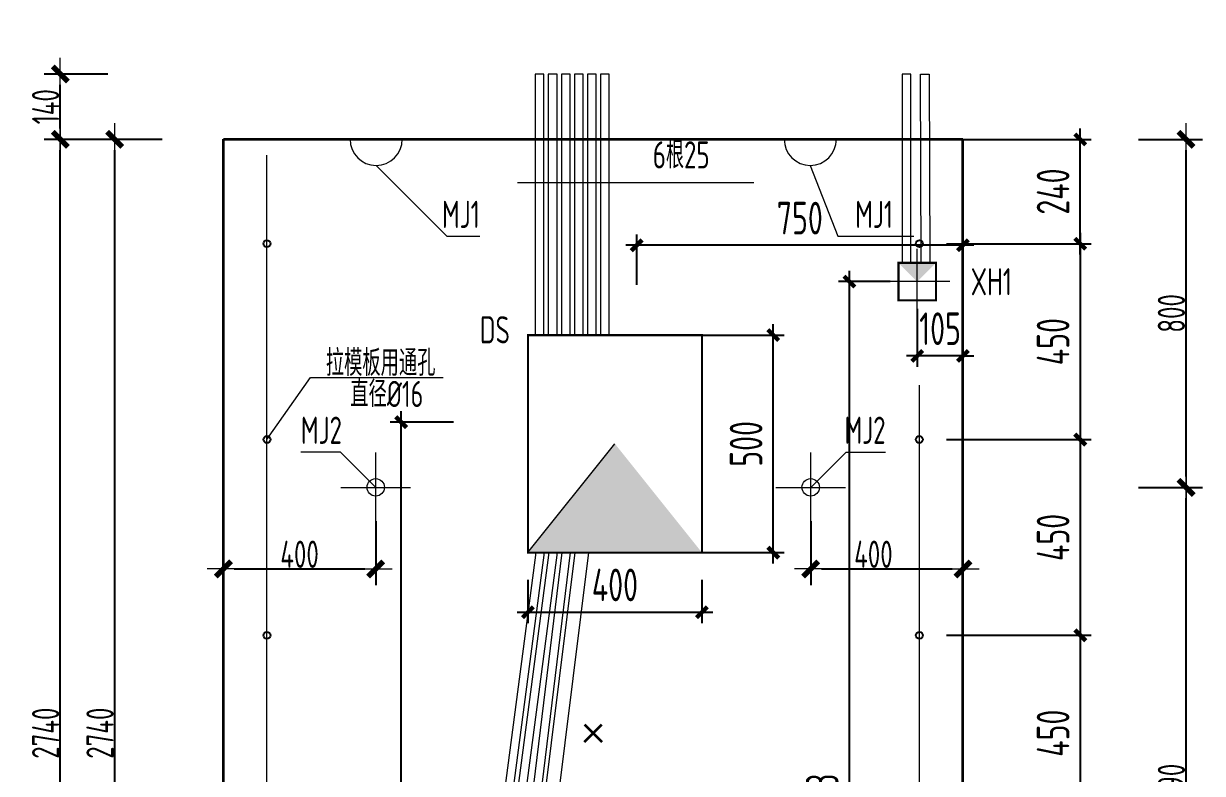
# Model space of a CAD drawing. Extents: x -85320 to 1679916, y -1321939 to 627.
# Drawn here: x 1053957 to 1064797, y -1162707 to -1155812 of the extents above; entities that cross this region are included whole.
import ezdxf
from ezdxf.enums import TextEntityAlignment as Align

# ---------------------------------------------------------------- set-up
doc = ezdxf.new("R2010")
doc.units = 0
doc.header["$LTSCALE"] = 1000
doc.linetypes.add('DOTE', pattern=[2.42, 2, -0.2, 0.02, -0.2])
for name, color, linetype in [('DIAN BOX', 7, 'Continuous'), ('S_WALL', 9, 'Continuous'), ('套筒垫片', 7, 'Continuous'), ('拉模', 7, 'Continuous'), ('详图符号', 7, 'Continuous')]:
    doc.layers.add(name, color=color, linetype=linetype)
for name, color, linetype, lineweight in [('WCOL', 7, 'Continuous', 0), ('参数表文字', 7, 'Continuous', 18), ('手孔', 6, 'Continuous', 0), ('直线', 7, 'Continuous', 18), ('预制墙埋件', 8, 'Continuous', 18), ('预制墙墙身水平筋', 130, 'Continuous', 18), ('预制墙墙身纵向受力筋', 1, 'Continuous', 18), ('预制墙详图标注', 3, 'Continuous', 18), ('预制墙详图轮廓', 3, 'Continuous', 35)]:
    doc.layers.add(name, color=color, linetype=linetype, lineweight=lineweight)
doc.styles.add('TSSD_Dimension', font='tssdeng.shx', dxfattribs={"width": 0.7, "bigfont": 'hztxt.shx'})
doc.styles.add('TSSD_Num', font='tssdeng.shx', dxfattribs={"width": 0.7, "bigfont": 'hztxt.shx'})
doc.styles.add('TSSD_Rein', font='Tssdeng.shx', dxfattribs={"width": 0.7, "bigfont": 'hztxt.shx'})
doc.styles.add('样式 1', font='yjkeng.shx', dxfattribs={"width": 0.7, "bigfont": 'yjkchn.shx'})
doc.dimstyles.new('标注', dxfattribs={"dimtxt": 300, "dimasz": 100, "dimexe": 100, "dimexo": 250, "dimgap": 100, "dimtad": 1, "dimdec": 0, "dimlfac": 0.25, "dimzin": 0, "dimdsep": 46, "dimtxsty": 'TSSD_Dimension', "dimblk": 'ARCHTICK', "dimcen": 0, "dimdle": 100, "dimclrt": 7, "dimadec": 0, "dimazin": 0, "dimtfac": 1, "dimtdec": 0, "dimtix": 1, "dimtmove": 2, "dimatfit": 3, "dimfxl": 1, "dimtolj": 1, "dimtzin": 0, "dimarcsym": 0})
doc.dimstyles.new('盈建科结构', dxfattribs={"dimscale": 100, "dimtxt": 2.5, "dimasz": 1, "dimexe": 1.5, "dimexo": 0.625, "dimgap": 0.1, "dimtad": 1, "dimdec": 0, "dimrnd": 1, "dimzin": 0, "dimdsep": 46, "dimtxsty": '样式 1', "dimblk": '_yjkbk', "dimblk1": 'ARCHTICK', "dimblk2": 'ARCHTICK', "dimcen": 0.09, "dimadec": 0, "dimazin": 0, "dimtfac": 1, "dimtdec": 4, "dimtix": 1, "dimtmove": 2, "dimatfit": 3, "dimfxl": 1, "dimtolj": 1, "dimtzin": 0, "dimarcsym": 0})

# ---------------------------------------------------------------- blocks, each defined once
blk = doc.blocks.new('_yjkbk')
blk.add_line((-1, 0), (1.5, 0))
blk.add_lwpolyline([(-0.7, -0.7, 0.5, 0.5, 0), (0.7, 0.7, 0.5, 0.5, 0)], format="xyseb")
blk = doc.blocks.new('*D4279')
at = {"layer": 'Defpoints', "color": 0, "transparency": 16777216}
for p in [(1055795, -1160327), (1057195, -1160327), (1057195, -1160827)]:
    blk.add_point(p, dxfattribs=at)
at = {"layer": '预制墙详图标注', "color": 0, "lineweight": -2, "transparency": 16777216}
for p, q in [((1055795, -1160389), (1055795, -1160977)), ((1057195, -1160389), (1057195, -1160977)), ((1055895, -1160827), (1057095, -1160827))]:
    blk.add_line(p, q, dxfattribs=at)
at = {"layer": '预制墙详图标注', "color": 0, "lineweight": -2, "transparency": 16777216, "xscale": 100, "yscale": 100, "zscale": 100, "rotation": 180}
blk.add_blockref('_yjkbk', (1055795, -1160827), dxfattribs=at)
at = {"layer": '预制墙详图标注', "color": 0, "lineweight": -2, "transparency": 16777216, "xscale": 100, "yscale": 100, "zscale": 100}
blk.add_blockref('_yjkbk', (1057195, -1160827), dxfattribs=at)
at = {"layer": '预制墙详图标注', "color": 0, "transparency": 16777216, "insert": (1056495, -1160817), "char_height": 250, "attachment_point": 8, "style": '样式 1'}
blk.add_mtext('\\A1;400', dxfattribs=at)
blk = doc.blocks.new('_ArchTick')
at = {"color": 0, "linetype": 'ByBlock', "const_width": 0.4}
blk.add_lwpolyline([(-0.5, -0.5), (0.5, 0.5)], dxfattribs=at)
blk = doc.blocks.new('*D4281')
at = {"layer": 'Defpoints', "color": 0, "transparency": 16777216}
for p in [(1061195, -1160327), (1062595, -1160327), (1062595, -1160827)]:
    blk.add_point(p, dxfattribs=at)
at = {"layer": '预制墙详图标注', "color": 0, "lineweight": -2, "transparency": 16777216}
for p, q in [((1061195, -1160389), (1061195, -1160977)), ((1062595, -1160389), (1062595, -1160977)), ((1061295, -1160827), (1062495, -1160827))]:
    blk.add_line(p, q, dxfattribs=at)
at = {"layer": '预制墙详图标注', "color": 0, "lineweight": -2, "transparency": 16777216, "xscale": 100, "yscale": 100, "zscale": 100, "rotation": 180}
blk.add_blockref('_yjkbk', (1061195, -1160827), dxfattribs=at)
at = {"layer": '预制墙详图标注', "color": 0, "lineweight": -2, "transparency": 16777216, "xscale": 100, "yscale": 100, "zscale": 100}
blk.add_blockref('_yjkbk', (1062595, -1160827), dxfattribs=at)
at = {"layer": '预制墙详图标注', "color": 0, "transparency": 16777216, "insert": (1061772, -1160817), "char_height": 250, "attachment_point": 8, "style": '样式 1'}
blk.add_mtext('\\A1;400', dxfattribs=at)
blk = doc.blocks.new('*D4287')
at = {"layer": 'Defpoints', "color": 0, "transparency": 16777216}
for p in [(1064147, -1156877), (1064647, -1156877), (1064147, -1160077)]:
    blk.add_point(p, dxfattribs=at)
at = {"layer": '预制墙详图标注', "color": 0, "lineweight": -2, "transparency": 16777216}
for p, q in [((1064210, -1156877), (1064797, -1156877)), ((1064647, -1159977), (1064647, -1156977)), ((1064210, -1160077), (1064797, -1160077))]:
    blk.add_line(p, q, dxfattribs=at)
at = {"layer": '预制墙详图标注', "color": 0, "lineweight": -2, "transparency": 16777216, "xscale": 100, "yscale": 100, "zscale": 100}
for p, rotation in [((1064647, -1156877), 90), ((1064647, -1160077), 270)]:
    blk.add_blockref('_yjkbk', p, dxfattribs=dict(at, rotation=rotation))
at = {"layer": '预制墙详图标注', "color": 0, "transparency": 16777216, "insert": (1064637, -1158477), "char_height": 250, "attachment_point": 8, "rotation": 90, "style": '样式 1'}
blk.add_mtext('\\A1;800', dxfattribs=at)
blk = doc.blocks.new('*D4327')
at = {"layer": 'Defpoints', "color": 0, "transparency": 16777216}
for p in [(1062175, -1158185), (1062595, -1158202), (1062175, -1158868)]:
    blk.add_point(p, dxfattribs=at)
at = {"layer": 'WCOL', "color": 0, "lineweight": -2, "transparency": 16777216}
for p, q in [((1062175, -1158435), (1062175, -1158968)), ((1062595, -1158452), (1062595, -1158968)), ((1062175, -1158868), (1062075, -1158868)), ((1062595, -1158868), (1062175, -1158868)), ((1062595, -1158868), (1062695, -1158868))]:
    blk.add_line(p, q, dxfattribs=at)
at = {"layer": 'WCOL', "color": 0, "lineweight": -2, "transparency": 16777216, "xscale": 100, "yscale": 100, "zscale": 100}
blk.add_blockref('_ArchTick', (1062175, -1158868), dxfattribs=at)
at = {"layer": 'WCOL', "color": 0, "lineweight": -2, "transparency": 16777216, "xscale": 100, "yscale": 100, "zscale": 100, "rotation": 180}
blk.add_blockref('_ArchTick', (1062595, -1158868), dxfattribs=at)
at = {"layer": 'WCOL', "color": 7, "transparency": 16777216, "insert": (1062385, -1158618), "char_height": 300, "attachment_point": 5, "style": 'TSSD_Dimension'}
blk.add_mtext('\\A1;105', dxfattribs=at)
blk = doc.blocks.new('*D4328')
at = {"layer": 'Defpoints', "color": 0, "transparency": 16777216}
for p in [(1058595, -1158677), (1060851, -1158677), (1058595, -1160677)]:
    blk.add_point(p, dxfattribs=at)
at = {"layer": 'WCOL', "color": 0, "lineweight": -2, "transparency": 16777216}
for p, q in [((1060851, -1160777), (1060851, -1158577)), ((1058845, -1158677), (1060951, -1158677)), ((1058845, -1160677), (1060951, -1160677))]:
    blk.add_line(p, q, dxfattribs=at)
at = {"layer": 'WCOL', "color": 0, "lineweight": -2, "transparency": 16777216, "xscale": 100, "yscale": 100, "zscale": 100}
for p, rotation in [((1060851, -1158677), 90), ((1060851, -1160677), 270)]:
    blk.add_blockref('_ArchTick', p, dxfattribs=dict(at, rotation=rotation))
at = {"layer": 'WCOL', "color": 7, "transparency": 16777216, "insert": (1060601, -1159677), "char_height": 300, "attachment_point": 5, "rotation": 90, "style": 'TSSD_Dimension'}
blk.add_mtext('\\A1;500', dxfattribs=at)
blk = doc.blocks.new('*D4329')
at = {"layer": 'Defpoints', "color": 0, "transparency": 16777216}
for p in [(1058595, -1160677), (1060195, -1160677), (1060195, -1161224)]:
    blk.add_point(p, dxfattribs=at)
at = {"layer": 'WCOL', "color": 0, "lineweight": -2, "transparency": 16777216}
for p, q in [((1058595, -1160927), (1058595, -1161324)), ((1060195, -1160927), (1060195, -1161324)), ((1058495, -1161224), (1060295, -1161224))]:
    blk.add_line(p, q, dxfattribs=at)
at = {"layer": 'WCOL', "color": 0, "lineweight": -2, "transparency": 16777216, "xscale": 100, "yscale": 100, "zscale": 100, "rotation": 180}
blk.add_blockref('_ArchTick', (1058595, -1161224), dxfattribs=at)
at = {"layer": 'WCOL', "color": 0, "lineweight": -2, "transparency": 16777216, "xscale": 100, "yscale": 100, "zscale": 100}
blk.add_blockref('_ArchTick', (1060195, -1161224), dxfattribs=at)
at = {"layer": 'WCOL', "color": 7, "transparency": 16777216, "insert": (1059395, -1160974), "char_height": 300, "attachment_point": 5, "style": 'TSSD_Dimension'}
blk.add_mtext('\\A1;400', dxfattribs=at)
blk = doc.blocks.new('*D4330')
at = {"layer": 'Defpoints', "color": 0, "transparency": 16777216}
for p in [(1057429, -1159477), (1058159, -1159477), (1058159, -1167797)]:
    blk.add_point(p, dxfattribs=at)
at = {"layer": 'WCOL', "color": 0, "lineweight": -2, "transparency": 16777216}
for p, q in [((1057429, -1167897), (1057429, -1159377)), ((1057909, -1159477), (1057329, -1159477)), ((1057909, -1167797), (1057329, -1167797))]:
    blk.add_line(p, q, dxfattribs=at)
at = {"layer": 'WCOL', "color": 0, "lineweight": -2, "transparency": 16777216, "xscale": 100, "yscale": 100, "zscale": 100}
for p, rotation in [((1057429, -1159477), 90), ((1057429, -1167797), 270)]:
    blk.add_blockref('_ArchTick', p, dxfattribs=dict(at, rotation=rotation))
at = {"layer": 'WCOL', "color": 7, "transparency": 16777216, "insert": (1057179, -1163637), "char_height": 300, "attachment_point": 5, "rotation": 90, "style": 'TSSD_Dimension'}
blk.add_mtext('\\A1;2080', dxfattribs=at)
blk = doc.blocks.new('*D4331')
at = {"layer": 'Defpoints', "color": 0, "transparency": 16777216}
for p in [(1059595, -1157851), (1062595, -1157980), (1059595, -1158465)]:
    blk.add_point(p, dxfattribs=at)
at = {"layer": 'WCOL', "color": 0, "lineweight": -2, "transparency": 16777216}
for p, q in [((1062595, -1157730), (1062595, -1157751)), ((1059595, -1158215), (1059595, -1157751)), ((1062695, -1157851), (1059495, -1157851))]:
    blk.add_line(p, q, dxfattribs=at)
at = {"layer": 'WCOL', "color": 0, "lineweight": -2, "transparency": 16777216, "xscale": 100, "yscale": 100, "zscale": 100, "rotation": 180}
blk.add_blockref('_ArchTick', (1059595, -1157851), dxfattribs=at)
at = {"layer": 'WCOL', "color": 0, "lineweight": -2, "transparency": 16777216, "xscale": 100, "yscale": 100, "zscale": 100}
blk.add_blockref('_ArchTick', (1062595, -1157851), dxfattribs=at)
at = {"layer": 'WCOL', "color": 7, "transparency": 16777216, "insert": (1061095, -1157601), "char_height": 300, "attachment_point": 5, "style": 'TSSD_Dimension'}
blk.add_mtext('\\A1;750', dxfattribs=at)
blk = doc.blocks.new('*D4332')
at = {"layer": 'Defpoints', "color": 0, "transparency": 16777216}
for p in [(1061552, -1158185), (1062175, -1158185), (1061107, -1167797)]:
    blk.add_point(p, dxfattribs=at)
at = {"layer": '手孔', "color": 0, "lineweight": -2, "transparency": 16777216}
for p, q in [((1061552, -1167897), (1061552, -1158085)), ((1061925, -1158185), (1061452, -1158185)), ((1061357, -1167797), (1061652, -1167797))]:
    blk.add_line(p, q, dxfattribs=at)
at = {"layer": '手孔', "color": 0, "lineweight": -2, "transparency": 16777216, "xscale": 100, "yscale": 100, "zscale": 100}
for p, rotation in [((1061552, -1158185), 90), ((1061552, -1167797), 270)]:
    blk.add_blockref('_ArchTick', p, dxfattribs=dict(at, rotation=rotation))
at = {"layer": '手孔', "color": 7, "transparency": 16777216, "insert": (1061302, -1162991), "char_height": 300, "attachment_point": 5, "rotation": 90, "style": 'TSSD_Dimension'}
blk.add_mtext('\\A1;2403', dxfattribs=at)
blk = doc.blocks.new('*D4341')
at = {"layer": 'Defpoints', "color": 0, "transparency": 16777216}
for p in [(1054795, -1156877), (1055295, -1156877), (1055295, -1167797)]:
    blk.add_point(p, dxfattribs=at)
at = {"layer": '预制墙详图标注', "color": 0, "lineweight": -2, "transparency": 16777216}
for p, q in [((1055233, -1156877), (1054645, -1156877)), ((1054795, -1167697), (1054795, -1156977)), ((1055233, -1167797), (1054645, -1167797))]:
    blk.add_line(p, q, dxfattribs=at)
at = {"layer": '预制墙详图标注', "color": 0, "lineweight": -2, "transparency": 16777216, "xscale": 100, "yscale": 100, "zscale": 100}
for p, rotation in [((1054795, -1156877), 90), ((1054795, -1167797), 270)]:
    blk.add_blockref('_yjkbk', p, dxfattribs=dict(at, rotation=rotation))
at = {"layer": '预制墙详图标注', "color": 0, "transparency": 16777216, "insert": (1054785, -1162337), "char_height": 250, "attachment_point": 8, "rotation": 90, "style": '样式 1'}
blk.add_mtext('\\A1;2740', dxfattribs=at)
blk = doc.blocks.new('*D4342')
at = {"layer": 'Defpoints', "color": 0, "transparency": 16777216}
for p in [(1054295, -1156877), (1054795, -1156877), (1054795, -1167797)]:
    blk.add_point(p, dxfattribs=at)
at = {"layer": '预制墙详图标注', "color": 0, "lineweight": -2, "transparency": 16777216}
for p, q in [((1054733, -1156877), (1054145, -1156877)), ((1054295, -1167697), (1054295, -1156977)), ((1054733, -1167797), (1054145, -1167797))]:
    blk.add_line(p, q, dxfattribs=at)
at = {"layer": '预制墙详图标注', "color": 0, "lineweight": -2, "transparency": 16777216, "xscale": 100, "yscale": 100, "zscale": 100}
for p, rotation in [((1054295, -1156877), 90), ((1054295, -1167797), 270)]:
    blk.add_blockref('_yjkbk', p, dxfattribs=dict(at, rotation=rotation))
at = {"layer": '预制墙详图标注', "color": 0, "transparency": 16777216, "insert": (1054285, -1162337), "char_height": 250, "attachment_point": 8, "rotation": 90, "style": '样式 1'}
blk.add_mtext('\\A1;2740', dxfattribs=at)
blk = doc.blocks.new('*D4343')
at = {"layer": 'Defpoints', "color": 0, "transparency": 16777216}
for p in [(1054295, -1156277), (1054795, -1156277), (1054795, -1156877)]:
    blk.add_point(p, dxfattribs=at)
at = {"layer": '预制墙详图标注', "color": 0, "lineweight": -2, "transparency": 16777216}
for p, q in [((1054733, -1156277), (1054145, -1156277)), ((1054295, -1156777), (1054295, -1156377)), ((1054733, -1156877), (1054145, -1156877))]:
    blk.add_line(p, q, dxfattribs=at)
at = {"layer": '预制墙详图标注', "color": 0, "lineweight": -2, "transparency": 16777216, "xscale": 100, "yscale": 100, "zscale": 100}
for p, rotation in [((1054295, -1156277), 90), ((1054295, -1156877), 270)]:
    blk.add_blockref('_yjkbk', p, dxfattribs=dict(at, rotation=rotation))
at = {"layer": '预制墙详图标注', "color": 0, "transparency": 16777216, "insert": (1054285, -1156577), "char_height": 250, "attachment_point": 8, "rotation": 90, "style": '样式 1'}
blk.add_mtext('\\A1;140', dxfattribs=at)
blk = doc.blocks.new('*D4352')
at = {"layer": 'Defpoints', "color": 0, "transparency": 16777216}
for p in [(1064147, -1160077), (1064647, -1160077), (1064147, -1165597)]:
    blk.add_point(p, dxfattribs=at)
at = {"layer": '预制墙详图标注', "color": 0, "lineweight": -2, "transparency": 16777216}
for p, q in [((1064210, -1160077), (1064797, -1160077)), ((1064647, -1165497), (1064647, -1160177)), ((1064210, -1165597), (1064797, -1165597))]:
    blk.add_line(p, q, dxfattribs=at)
at = {"layer": '预制墙详图标注', "color": 0, "lineweight": -2, "transparency": 16777216, "xscale": 100, "yscale": 100, "zscale": 100}
for p, rotation in [((1064647, -1160077), 90), ((1064647, -1165597), 270)]:
    blk.add_blockref('_yjkbk', p, dxfattribs=dict(at, rotation=rotation))
at = {"layer": '预制墙详图标注', "color": 0, "transparency": 16777216, "insert": (1064637, -1162837), "char_height": 250, "attachment_point": 8, "rotation": 90, "style": '样式 1'}
blk.add_mtext('\\A1;1390', dxfattribs=at)
blk = doc.blocks.new('线盒反')
at = {"layer": 'DIAN BOX'}
h = blk.add_hatch(color=256, dxfattribs=at)
h.dxf.hatch_style = 1
h.paths.add_polyline_path([(1384986, -744413), (1384814, -744241), (1385158, -744241)])
at = {"color": 6, "const_width": 20}
blk.add_lwpolyline([(1384814, -744241), (1384814, -744241), (1385158, -744241), (1385158, -744585), (1384814, -744585), (1384814, -744241)], dxfattribs=at)
at = {"layer": 'WCOL', "color": 4, "linetype": 'DOTE'}
for p, q in [((1384986, -744712), (1384986, -744113)), ((1385286, -744413), (1384687, -744413))]:
    blk.add_line(p, q, dxfattribs=at)
at = {"layer": 'WCOL', "color": 5}
blk.add_lwpolyline([(1385158, -744585), (1384814, -744585), (1384814, -744241), (1385158, -744241)], close=True, dxfattribs=at)
blk = doc.blocks.new('*D4365')
at = {"layer": 'Defpoints', "color": 0, "transparency": 16777216}
for p in [(1062195, -1161437), (1062195, -1163237), (1063674, -1163237)]:
    blk.add_point(p, dxfattribs=at)
at = {"layer": '拉模', "color": 0, "lineweight": -2, "transparency": 16777216}
for p, q in [((1063674, -1161337), (1063674, -1163337)), ((1062445, -1161437), (1063774, -1161437)), ((1062445, -1163237), (1063774, -1163237))]:
    blk.add_line(p, q, dxfattribs=at)
at = {"layer": '拉模', "color": 0, "lineweight": -2, "transparency": 16777216, "xscale": 100, "yscale": 100, "zscale": 100}
for p, rotation in [((1063674, -1161437), 90), ((1063674, -1163237), 270)]:
    blk.add_blockref('_ArchTick', p, dxfattribs=dict(at, rotation=rotation))
at = {"layer": '拉模', "color": 7, "lineweight": 0, "transparency": 16777216, "insert": (1063424, -1162337), "char_height": 300, "attachment_point": 5, "rotation": 90, "style": 'TSSD_Dimension'}
blk.add_mtext('\\A1;450', dxfattribs=at)
blk = doc.blocks.new('*D4366')
at = {"layer": 'Defpoints', "color": 0, "transparency": 16777216}
for p in [(1062195, -1159637), (1062195, -1161437), (1063674, -1161437)]:
    blk.add_point(p, dxfattribs=at)
at = {"layer": '拉模', "color": 0, "lineweight": -2, "transparency": 16777216}
for p, q in [((1063674, -1159537), (1063674, -1161537)), ((1062445, -1159637), (1063774, -1159637)), ((1062445, -1161437), (1063774, -1161437))]:
    blk.add_line(p, q, dxfattribs=at)
at = {"layer": '拉模', "color": 0, "lineweight": -2, "transparency": 16777216, "xscale": 100, "yscale": 100, "zscale": 100}
for p, rotation in [((1063674, -1159637), 90), ((1063674, -1161437), 270)]:
    blk.add_blockref('_ArchTick', p, dxfattribs=dict(at, rotation=rotation))
at = {"layer": '拉模', "color": 7, "lineweight": 0, "transparency": 16777216, "insert": (1063424, -1160537), "char_height": 300, "attachment_point": 5, "rotation": 90, "style": 'TSSD_Dimension'}
blk.add_mtext('\\A1;450', dxfattribs=at)
blk = doc.blocks.new('*D4367')
at = {"layer": 'Defpoints', "color": 0, "transparency": 16777216}
for p in [(1062195, -1157837), (1062195, -1159637), (1063674, -1159637)]:
    blk.add_point(p, dxfattribs=at)
at = {"layer": '拉模', "color": 0, "lineweight": -2, "transparency": 16777216}
for p, q in [((1063674, -1157737), (1063674, -1159737)), ((1062445, -1157837), (1063774, -1157837)), ((1062445, -1159637), (1063774, -1159637))]:
    blk.add_line(p, q, dxfattribs=at)
at = {"layer": '拉模', "color": 0, "lineweight": -2, "transparency": 16777216, "xscale": 100, "yscale": 100, "zscale": 100}
for p, rotation in [((1063674, -1157837), 90), ((1063674, -1159637), 270)]:
    blk.add_blockref('_ArchTick', p, dxfattribs=dict(at, rotation=rotation))
at = {"layer": '拉模', "color": 7, "lineweight": 0, "transparency": 16777216, "insert": (1063424, -1158737), "char_height": 300, "attachment_point": 5, "rotation": 90, "style": 'TSSD_Dimension'}
blk.add_mtext('\\A1;450', dxfattribs=at)
blk = doc.blocks.new('*D4368')
at = {"layer": 'Defpoints', "color": 0, "transparency": 16777216}
for p in [(1062195, -1156877), (1063674, -1156877), (1062195, -1157837)]:
    blk.add_point(p, dxfattribs=at)
at = {"layer": '拉模', "color": 0, "lineweight": -2, "transparency": 16777216}
for p, q in [((1063674, -1157937), (1063674, -1156777)), ((1062445, -1156877), (1063774, -1156877)), ((1062445, -1157837), (1063774, -1157837))]:
    blk.add_line(p, q, dxfattribs=at)
at = {"layer": '拉模', "color": 0, "lineweight": -2, "transparency": 16777216, "xscale": 100, "yscale": 100, "zscale": 100}
for p, rotation in [((1063674, -1156877), 90), ((1063674, -1157837), 270)]:
    blk.add_blockref('_ArchTick', p, dxfattribs=dict(at, rotation=rotation))
at = {"layer": '拉模', "color": 7, "lineweight": 0, "transparency": 16777216, "insert": (1063424, -1157357), "char_height": 300, "attachment_point": 5, "rotation": 90, "style": 'TSSD_Dimension'}
blk.add_mtext('\\A1;240', dxfattribs=at)

msp = doc.modelspace()

# ---------------------------------------------------------------- hatches: boundary and pattern name
at = {"layer": 'WCOL'}
h = msp.add_hatch(color=4, dxfattribs=at)
h.dxf.hatch_style = 1
h.paths.add_polyline_path([(1059395.199, -1159676.566), (1060195.199, -1160676.566), (1058595.199, -1160676.566)])

# ---------------------------------------------------------------- linework, layer by layer
at = {"layer": 'S_WALL'}
for centre in [(1056195.199, -1157836.566), (1062195.199, -1157836.566), (1056195.199, -1159636.566), (1062195.199, -1159636.566), (1056195.199, -1161436.566), (1062195.199, -1161436.566)]:
    msp.add_circle(centre, 32, dxfattribs=at)
at = {"layer": 'WCOL', "color": 7}
for p, q in [((1058595.199, -1158676.566), (1060595.199, -1158676.566)), ((1058595.199, -1160676.566), (1059395.199, -1159676.566))]:
    msp.add_line(p, q, dxfattribs=at)
for points in [[(1058662.442, -1158676.566), (1058742.442, -1158676.566), (1058742.442, -1156276.566), (1058662.442, -1156276.566)], [(1058782.442, -1158676.566), (1058862.442, -1158676.566), (1058862.442, -1156276.566), (1058782.442, -1156276.566)], [(1058902.442, -1158676.566), (1058982.442, -1158676.566), (1058982.442, -1156276.566), (1058902.442, -1156276.566)], [(1059022.442, -1158676.566), (1059102.442, -1158676.566), (1059102.442, -1156276.566), (1059022.442, -1156276.566)], [(1059142.442, -1158676.566), (1059222.442, -1158676.566), (1059222.442, -1156276.566), (1059142.442, -1156276.566)], [(1059262.442, -1158676.566), (1059342.442, -1158676.566), (1059342.442, -1156276.566), (1059262.442, -1156276.566)], [(1062036.165, -1158012.53), (1062116.165, -1158012.53), (1062116.165, -1156276.566), (1062036.165, -1156276.566)], [(1062290.647, -1158012.53), (1062210.647, -1158012.53), (1062205.34, -1156276.566), (1062285.34, -1156276.566)], [(1057828.701, -1167059.232), (1057908.701, -1167059.232), (1058747.135, -1160676.566), (1058667.135, -1160676.566)], [(1057948.232, -1167059.232), (1058028.232, -1167059.232), (1058867.135, -1160676.566), (1058787.135, -1160676.566)], [(1058126.974, -1167059.232), (1058206.974, -1167059.232), (1058987.135, -1160676.566), (1058907.135, -1160676.566)], [(1058233.627, -1167059.232), (1058361.627, -1167059.232), (1059155.135, -1160676.566), (1059027.135, -1160676.566)]]:
    msp.add_lwpolyline(points, close=True, dxfattribs=at)
at = {"layer": 'WCOL', "color": 4, "const_width": 20}
msp.add_lwpolyline([(1058595.199, -1160676.566), (1058595.199, -1158676.566), (1060195.199, -1158676.566), (1060195.199, -1160676.566), (1058595.199, -1160676.566)], dxfattribs=at)
at = {"layer": '套筒垫片', "linetype": 'Continuous', "lineweight": 0}
msp.add_lwpolyline([(1056195.199, -1159636.566), (1056595.199, -1159065.279), (1057815.273, -1159065.279)], dxfattribs=at)
at = {"layer": '手孔', "color": 3}
for p, q in [((1058497.908, -1157273.499), (1059983.277, -1157273.499)), ((1059983.277, -1157273.499), (1060672.909, -1157273.499))]:
    msp.add_line(p, q, dxfattribs=at)
at = {"layer": '拉模', "color": 3, "lineweight": 0}
for p, q in [((1056195.199, -1167796.566), (1056195.199, -1157022.665)), ((1062195.199, -1167796.566), (1062195.199, -1159137.642))]:
    msp.add_line(p, q, dxfattribs=at)
at = {"layer": '直线', "lineweight": 18}
for points in [[(1057199.199, -1157116.566), (1057849.199, -1157766.566), (1058152.083, -1157766.566)], [(1061191.199, -1157116.566), (1061445.89, -1157766.566), (1062144.083, -1157766.566)], [(1057195.199, -1160076.566), (1056870.199, -1159751.566), (1056506.737, -1159751.566)], [(1061195.199, -1160076.566), (1061520.199, -1159751.566), (1061883.66, -1159751.566)]]:
    msp.add_lwpolyline(points, dxfattribs=at)
at = {"layer": '预制墙埋件', "lineweight": 18}
for p, q in [((1057195.199, -1160396.566), (1057195.199, -1159756.566)), ((1061195.199, -1160396.566), (1061195.199, -1159756.566)), ((1056875.199, -1160076.566), (1057515.199, -1160076.566)), ((1060875.199, -1160076.566), (1061515.199, -1160076.566))]:
    msp.add_line(p, q, dxfattribs=at)
for centre in [(1057195.199, -1160076.566), (1061195.199, -1160076.566)]:
    msp.add_circle(centre, 80, dxfattribs=at)
for centre in [(1057199.199, -1156876.566), (1061191.199, -1156876.566)]:
    msp.add_arc(centre, 240, 180, 0, dxfattribs=at)
at = {"layer": '预制墙墙身水平筋', "lineweight": 18, "const_width": 0.18}
for points in [[(1055131.734, -1157036.566), (1054995.199, -1157036.566), (1054995.199, -1156996.566), (1055795.199, -1156996.566), (1055795.199, -1157036.566), (1054995.199, -1157036.566), (1054995.199, -1156996.566), (1055131.734, -1156996.566)], [(1055131.734, -1157036.566), (1054995.199, -1157036.566), (1054995.199, -1156996.566), (1055795.199, -1156996.566), (1055795.199, -1157036.566), (1054995.199, -1157036.566), (1054995.199, -1156996.566), (1055131.734, -1156996.566)], [(1062595.199, -1156996.566), (1063395.199, -1156996.566), (1063395.199, -1157036.566), (1063258.663, -1157036.566), (1063258.663, -1156996.566), (1063395.199, -1156996.566), (1063395.199, -1157036.566), (1062595.199, -1157036.566)], [(1062595.199, -1156996.566), (1063395.199, -1156996.566), (1063395.199, -1157036.566), (1063258.663, -1157036.566), (1063258.663, -1156996.566), (1063395.199, -1156996.566), (1063395.199, -1157036.566), (1062595.199, -1157036.566)], [(1055131.734, -1157856.566), (1054995.199, -1157856.566), (1054995.199, -1157816.566), (1055795.199, -1157816.566), (1055795.199, -1157856.566), (1054995.199, -1157856.566), (1054995.199, -1157816.566), (1055131.734, -1157816.566)], [(1055131.734, -1157856.566), (1054995.199, -1157856.566), (1054995.199, -1157816.566), (1055795.199, -1157816.566), (1055795.199, -1157856.566), (1054995.199, -1157856.566), (1054995.199, -1157816.566), (1055131.734, -1157816.566)], [(1062595.199, -1157816.566), (1063395.199, -1157816.566), (1063395.199, -1157856.566), (1063258.663, -1157856.566), (1063258.663, -1157816.566), (1063395.199, -1157816.566), (1063395.199, -1157856.566), (1062595.199, -1157856.566)], [(1062595.199, -1157816.566), (1063395.199, -1157816.566), (1063395.199, -1157856.566), (1063258.663, -1157856.566), (1063258.663, -1157816.566), (1063395.199, -1157816.566), (1063395.199, -1157856.566), (1062595.199, -1157856.566)], [(1055131.734, -1158656.566), (1054995.199, -1158656.566), (1054995.199, -1158616.566), (1055795.199, -1158616.566), (1055795.199, -1158656.566), (1054995.199, -1158656.566), (1054995.199, -1158616.566), (1055131.734, -1158616.566)], [(1055131.734, -1158656.566), (1054995.199, -1158656.566), (1054995.199, -1158616.566), (1055795.199, -1158616.566), (1055795.199, -1158656.566), (1054995.199, -1158656.566), (1054995.199, -1158616.566), (1055131.734, -1158616.566)], [(1062595.199, -1158616.566), (1063395.199, -1158616.566), (1063395.199, -1158656.566), (1063258.663, -1158656.566), (1063258.663, -1158616.566), (1063395.199, -1158616.566), (1063395.199, -1158656.566), (1062595.199, -1158656.566)], [(1062595.199, -1158616.566), (1063395.199, -1158616.566), (1063395.199, -1158656.566), (1063258.663, -1158656.566), (1063258.663, -1158616.566), (1063395.199, -1158616.566), (1063395.199, -1158656.566), (1062595.199, -1158656.566)], [(1055131.734, -1159456.566), (1054995.199, -1159456.566), (1054995.199, -1159416.566), (1055795.199, -1159416.566), (1055795.199, -1159456.566), (1054995.199, -1159456.566), (1054995.199, -1159416.566), (1055131.734, -1159416.566)], [(1055131.734, -1159456.566), (1054995.199, -1159456.566), (1054995.199, -1159416.566), (1055795.199, -1159416.566), (1055795.199, -1159456.566), (1054995.199, -1159456.566), (1054995.199, -1159416.566), (1055131.734, -1159416.566)], [(1062595.199, -1159416.566), (1063395.199, -1159416.566), (1063395.199, -1159456.566), (1063258.663, -1159456.566), (1063258.663, -1159416.566), (1063395.199, -1159416.566), (1063395.199, -1159456.566), (1062595.199, -1159456.566)], [(1062595.199, -1159416.566), (1063395.199, -1159416.566), (1063395.199, -1159456.566), (1063258.663, -1159456.566), (1063258.663, -1159416.566), (1063395.199, -1159416.566), (1063395.199, -1159456.566), (1062595.199, -1159456.566)], [(1055131.734, -1160256.566), (1054995.199, -1160256.566), (1054995.199, -1160216.566), (1055795.199, -1160216.566), (1055795.199, -1160256.566), (1054995.199, -1160256.566), (1054995.199, -1160216.566), (1055131.734, -1160216.566)], [(1055131.734, -1160256.566), (1054995.199, -1160256.566), (1054995.199, -1160216.566), (1055795.199, -1160216.566), (1055795.199, -1160256.566), (1054995.199, -1160256.566), (1054995.199, -1160216.566), (1055131.734, -1160216.566)], [(1062595.199, -1160216.566), (1063395.199, -1160216.566), (1063395.199, -1160256.566), (1063258.663, -1160256.566), (1063258.663, -1160216.566), (1063395.199, -1160216.566), (1063395.199, -1160256.566), (1062595.199, -1160256.566)], [(1062595.199, -1160216.566), (1063395.199, -1160216.566), (1063395.199, -1160256.566), (1063258.663, -1160256.566), (1063258.663, -1160216.566), (1063395.199, -1160216.566), (1063395.199, -1160256.566), (1062595.199, -1160256.566)], [(1055131.734, -1161056.566), (1054995.199, -1161056.566), (1054995.199, -1161016.566), (1055795.199, -1161016.566), (1055795.199, -1161056.566), (1054995.199, -1161056.566), (1054995.199, -1161016.566), (1055131.734, -1161016.566)], [(1055131.734, -1161056.566), (1054995.199, -1161056.566), (1054995.199, -1161016.566), (1055795.199, -1161016.566), (1055795.199, -1161056.566), (1054995.199, -1161056.566), (1054995.199, -1161016.566), (1055131.734, -1161016.566)], [(1062595.199, -1161016.566), (1063395.199, -1161016.566), (1063395.199, -1161056.566), (1063258.663, -1161056.566), (1063258.663, -1161016.566), (1063395.199, -1161016.566), (1063395.199, -1161056.566), (1062595.199, -1161056.566)], [(1062595.199, -1161016.566), (1063395.199, -1161016.566), (1063395.199, -1161056.566), (1063258.663, -1161056.566), (1063258.663, -1161016.566), (1063395.199, -1161016.566), (1063395.199, -1161056.566), (1062595.199, -1161056.566)], [(1055131.734, -1161856.566), (1054995.199, -1161856.566), (1054995.199, -1161816.566), (1055795.199, -1161816.566), (1055795.199, -1161856.566), (1054995.199, -1161856.566), (1054995.199, -1161816.566), (1055131.734, -1161816.566)], [(1055131.734, -1161856.566), (1054995.199, -1161856.566), (1054995.199, -1161816.566), (1055795.199, -1161816.566), (1055795.199, -1161856.566), (1054995.199, -1161856.566), (1054995.199, -1161816.566), (1055131.734, -1161816.566)], [(1062595.199, -1161816.566), (1063395.199, -1161816.566), (1063395.199, -1161856.566), (1063258.663, -1161856.566), (1063258.663, -1161816.566), (1063395.199, -1161816.566), (1063395.199, -1161856.566), (1062595.199, -1161856.566)], [(1062595.199, -1161816.566), (1063395.199, -1161816.566), (1063395.199, -1161856.566), (1063258.663, -1161856.566), (1063258.663, -1161816.566), (1063395.199, -1161816.566), (1063395.199, -1161856.566), (1062595.199, -1161856.566)], [(1055131.734, -1162656.566), (1054995.199, -1162656.566), (1054995.199, -1162616.566), (1055795.199, -1162616.566), (1055795.199, -1162656.566), (1054995.199, -1162656.566), (1054995.199, -1162616.566), (1055131.734, -1162616.566)], [(1055131.734, -1162656.566), (1054995.199, -1162656.566), (1054995.199, -1162616.566), (1055795.199, -1162616.566), (1055795.199, -1162656.566), (1054995.199, -1162656.566), (1054995.199, -1162616.566), (1055131.734, -1162616.566)], [(1062595.199, -1162616.566), (1063395.199, -1162616.566), (1063395.199, -1162656.566), (1063258.663, -1162656.566), (1063258.663, -1162616.566), (1063395.199, -1162616.566), (1063395.199, -1162656.566), (1062595.199, -1162656.566)], [(1062595.199, -1162616.566), (1063395.199, -1162616.566), (1063395.199, -1162656.566), (1063258.663, -1162656.566), (1063258.663, -1162616.566), (1063395.199, -1162616.566), (1063395.199, -1162656.566), (1062595.199, -1162656.566)]]:
    msp.add_lwpolyline(points, close=True, dxfattribs=at)
at = {"layer": '预制墙墙身纵向受力筋', "lineweight": 18, "const_width": 0.18}
for points in [[(1056763.199, -1156876.566), (1056763.199, -1155812.566), (1056827.199, -1155812.566), (1056827.199, -1156876.566)], [(1057563.199, -1156876.566), (1057563.199, -1155812.566), (1057627.199, -1155812.566), (1057627.199, -1156876.566)], [(1058363.199, -1156876.566), (1058363.199, -1155812.566), (1058427.199, -1155812.566), (1058427.199, -1156876.566)], [(1059163.199, -1156876.566), (1059163.199, -1155812.566), (1059227.199, -1155812.566), (1059227.199, -1156876.566)], [(1059963.199, -1156876.566), (1059963.199, -1155812.566), (1060027.199, -1155812.566), (1060027.199, -1156876.566)], [(1060763.199, -1156876.566), (1060763.199, -1155812.566), (1060827.199, -1155812.566), (1060827.199, -1156876.566)], [(1061563.199, -1156876.566), (1061563.199, -1155812.566), (1061627.199, -1155812.566), (1061627.199, -1156876.566)]]:
    msp.add_lwpolyline(points, close=True, dxfattribs=at)
at = {"layer": '预制墙详图标注', "lineweight": 35}
for p, q in [((1059115.199, -1162256.566), (1059275.199, -1162416.566)), ((1059115.199, -1162416.566), (1059275.199, -1162256.566))]:
    msp.add_line(p, q, dxfattribs=at)
at = {"layer": '预制墙详图轮廓', "lineweight": 35}
for p, q in [((1055795.199, -1156876.566), (1062595.199, -1156876.566)), ((1055795.199, -1167796.566), (1055795.199, -1156876.566)), ((1062595.199, -1167796.566), (1062595.199, -1156876.566))]:
    msp.add_line(p, q, dxfattribs=at)

# ---------------------------------------------------------------- block references
at = {"layer": 'WCOL', "color": 7}
msp.add_blockref('线盒反', (-322811.15, -413771.868), dxfattribs=at)

# ---------------------------------------------------------------- texts
at = {"layer": '参数表文字', "linetype": 'Continuous', "style": 'TSSD_Rein', "width": 0.7}
for s, p in [('XH1', (1062856.016, -1158185.576)), ('DS', (1058290.992, -1158627.772))]:
    msp.add_text(s, height=250, dxfattribs=at).set_placement(p, align=Align.MIDDLE_CENTER)
at = {"layer": '直线', "linetype": 'Continuous', "style": '样式 1', "width": 0.7}
for s, p in [('6根25', (1060265.748, -1157219.496)), ('MJ1', (1058152.083, -1157766.566)), ('MJ1', (1061951.771, -1157766.566)), ('MJ2', (1061883.66, -1159751.566))]:
    msp.add_text(s, height=250, dxfattribs=at).set_placement(p, align=Align.BOTTOM_RIGHT)
msp.add_text('MJ2', height=250, dxfattribs=at).set_placement((1056506.737, -1159751.566), align=Align.BOTTOM_LEFT)
at = {"layer": '详图符号', "lineweight": 0, "style": 'TSSD_Num', "width": 0.7}
msp.add_text('拉模板用通孔', height=240, dxfattribs=at).set_placement((1056736.518, -1158811.817), align=Align.TOP_LEFT)
msp.add_text('直径%%C16', height=240, dxfattribs=at).set_placement((1056961.418, -1159338.281))

# ---------------------------------------------------------------- dimensions: what is measured, and where the dimension line sits
at = {"layer": 'WCOL', "color": 7}
for base, p1, p2, angle, picture, middle in [((1059595.199, -1157851.161), (1062595.199, -1157980.013), (1059595.199, -1158464.776), 0, '*D4331', (1061095.199, -1157601.161)), ((1062175.199, -1158867.914), (1062595.199, -1158202.12), (1062175.199, -1158184.566), 0, '*D4327', (1062385.199, -1158617.914)), ((1057428.579, -1159476.566), (1058159.149, -1167796.566), (1058159.149, -1159476.566), 90, '*D4330', (1057178.579, -1163636.566))]:
    dim = msp.add_linear_dim(base=base, p1=p1, p2=p2, angle=angle, dimstyle='标注', dxfattribs=at)
    dim.commit()
    dim.dimension.update_dxf_attribs({"geometry": picture, "text_midpoint": middle})
at = {"layer": 'WCOL', "color": 4}
for base, p2, angle, picture, middle in [((1060851.354, -1158676.566), (1058595.199, -1158676.566), 90, '*D4328', (1060601.354, -1159676.566)), ((1060195.199, -1161223.672), (1060195.199, -1160676.566), 180, '*D4329', (1059395.199, -1160973.672))]:
    dim = msp.add_linear_dim(base=base, p1=(1058595.199, -1160676.566), p2=p2, angle=angle, dimstyle='标注', dxfattribs=at)
    dim.commit()
    dim.dimension.update_dxf_attribs({"geometry": picture, "text_midpoint": middle})
at = {"layer": '手孔', "color": 3}
dim = msp.add_linear_dim(base=(1061551.939, -1158184.566), p1=(1061107.066, -1167796.566), p2=(1062175.199, -1158184.566), angle=90, dimstyle='标注', dxfattribs=at)
dim.commit()
dim.dimension.update_dxf_attribs({"geometry": '*D4332', "text_midpoint": (1061301.939, -1162990.566)})
at = {"layer": '拉模', "color": 3, "lineweight": 0}
for base, p1, p2, picture, middle in [((1063674.429, -1156876.566), (1062195.199, -1157836.566), (1062195.199, -1156876.566), '*D4368', (1063424.429, -1157356.566)), ((1063674.429, -1159636.566), (1062195.199, -1157836.566), (1062195.199, -1159636.566), '*D4367', (1063424.429, -1158736.566)), ((1063674.429, -1161436.566), (1062195.199, -1159636.566), (1062195.199, -1161436.566), '*D4366', (1063424.429, -1160536.566)), ((1063674.429, -1163236.566), (1062195.199, -1161436.566), (1062195.199, -1163236.566), '*D4365', (1063424.429, -1162336.566))]:
    dim = msp.add_linear_dim(base=base, p1=p1, p2=p2, angle=90, dimstyle='标注', dxfattribs=at)
    dim.commit()
    dim.dimension.update_dxf_attribs({"geometry": picture, "text_midpoint": middle})
at = {"layer": '预制墙详图标注'}
for p1, p2, distance, text, picture, middle in [((1054795.199, -1156876.566), (1054795.199, -1156276.566), 500, '140', '*D4343', (1054160.199, -1156576.566)), ((1054795.199, -1167796.566), (1054795.199, -1156876.566), 500, '2740', '*D4342', (1054160.199, -1162336.566)), ((1055295.199, -1167796.566), (1055295.199, -1156876.566), 500, '2740', '*D4341', (1054660.199, -1162336.566)), ((1064147.351, -1165596.566), (1064147.351, -1160076.566), -500, '1390', '*D4352', (1064512.351, -1162836.566)), ((1055795.199, -1160326.566), (1057195.199, -1160326.566), -500, '400', '*D4279', (1056495.199, -1160691.566))]:
    dim = msp.add_aligned_dim(p1=p1, p2=p2, distance=distance, text=text, dimstyle='盈建科结构', override={"dimscale": 100, "dimtxt": 2.5, "dimasz": 1, "dimexe": 1.5, "dimexo": 0.625, "dimgap": 0.1, "dimtad": 1, "dimlfac": 0.25, "dimrnd": 5, "dimdle": 0, "dimtix": 1, "dimfxlon": 0}, dxfattribs=at)
    dim.commit()
    dim.dimension.update_dxf_attribs({"geometry": picture, "text_midpoint": middle})
dim = msp.add_aligned_dim(p1=(1064147.351, -1160076.566), p2=(1064147.351, -1156876.566), distance=-500, dimstyle='盈建科结构', override={"dimscale": 100, "dimtxt": 2.5, "dimasz": 1, "dimexe": 1.5, "dimexo": 0.625, "dimgap": 0.1, "dimtad": 1, "dimlfac": 0.25, "dimrnd": 5, "dimdle": 0, "dimtix": 1, "dimfxlon": 0}, dxfattribs=at)
dim.commit()
dim.dimension.update_dxf_attribs({"geometry": '*D4287', "text_midpoint": (1064512.351, -1158476.566)})
dim = msp.add_linear_dim(base=(1062595.199, -1160826.566), p1=(1061195.199, -1160326.566), p2=(1062595.199, -1160326.566), angle=0, text='400', dimstyle='盈建科结构', override={"dimlfac": 0.25, "dimrnd": 5}, dxfattribs=at)
dim.commit()
dim.dimension.update_dxf_attribs({"geometry": '*D4281', "text_midpoint": (1061771.823, -1160691.566), "dimtype": 161})

doc.saveas('drawing.dxf')
